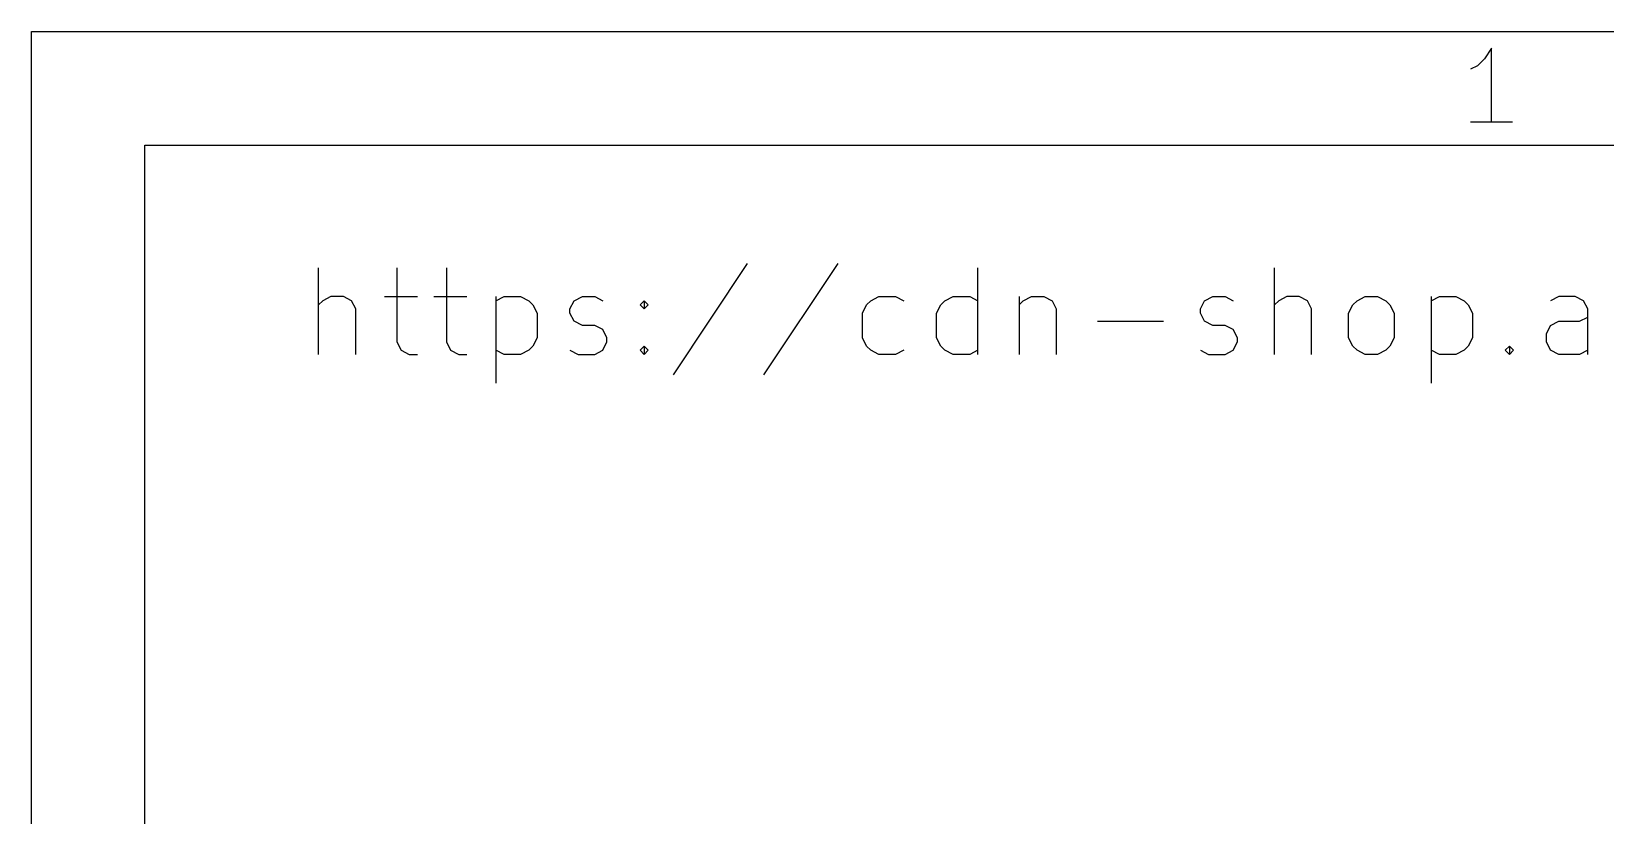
# Model space of a CAD drawing. Extents: x 0.4 to 11.3, y -7.9 to -0.4.
# Drawn here: x 0.394 to 1.485, y -0.937 to -0.394 of the extents above; entities that cross this region are included whole.
import ezdxf

# ---------------------------------------------------------------- set-up
doc = ezdxf.new("R2010")
doc.units = 0
doc.header["$MEASUREMENT"] = 0
doc.layers.add('MAGENTA2', color=6, linetype='CONTINUOUS')
doc.layers.add('RED2', color=1, linetype='CONTINUOUS')

msp = doc.modelspace()

# ---------------------------------------------------------------- linework, layer by layer
at = {"layer": 'MAGENTA2', "linetype": 'CONTINUOUS'}
for p, q in [((0.89, -0.5545), (0.8386, -0.6316)), ((0.89, -0.5545), (0.8386, -0.6316)), ((0.9528, -0.5545), (0.9014, -0.6316)), ((0.9528, -0.5545), (0.9014, -0.6316)), ((0.5928, -0.6174), (0.5928, -0.5574)), ((0.5928, -0.6174), (0.5928, -0.5574)), ((0.6471, -0.5574), (0.6471, -0.6088)), ((0.6471, -0.5574), (0.6471, -0.6088)), ((0.6814, -0.5574), (0.6814, -0.6088)), ((0.6814, -0.5574), (0.6814, -0.6088)), ((1.05, -0.6174), (1.05, -0.5574)), ((1.05, -0.6174), (1.05, -0.5574)), ((1.2557, -0.6174), (1.2557, -0.5574)), ((1.2557, -0.6174), (1.2557, -0.5574)), ((0.6014, -0.5774), (0.5957, -0.5802)), ((0.6014, -0.5774), (0.5957, -0.5802)), ((0.61, -0.5774), (0.6014, -0.5774)), ((0.61, -0.5774), (0.6014, -0.5774)), ((0.6157, -0.5802), (0.61, -0.5774)), ((0.6157, -0.5802), (0.61, -0.5774)), ((0.6386, -0.5774), (0.6614, -0.5774)), ((0.6386, -0.5774), (0.6614, -0.5774)), ((0.6728, -0.5774), (0.6957, -0.5774)), ((0.6728, -0.5774), (0.6957, -0.5774)), ((0.7157, -0.5774), (0.7157, -0.6374)), ((0.7157, -0.5802), (0.7214, -0.5774)), ((0.7157, -0.5774), (0.7157, -0.6374)), ((0.7157, -0.5802), (0.7214, -0.5774)), ((0.7214, -0.5774), (0.7328, -0.5774)), ((0.7214, -0.5774), (0.7328, -0.5774)), ((0.7328, -0.5774), (0.7386, -0.5802)), ((0.7328, -0.5774), (0.7386, -0.5802)), ((0.77, -0.5802), (0.7757, -0.5774)), ((0.77, -0.5802), (0.7757, -0.5774)), ((0.7757, -0.5774), (0.7843, -0.5774)), ((0.7757, -0.5774), (0.7843, -0.5774)), ((0.7843, -0.5774), (0.79, -0.5802)), ((0.7843, -0.5774), (0.79, -0.5802)), ((0.9757, -0.5802), (0.9814, -0.5774)), ((0.9757, -0.5802), (0.9814, -0.5774)), ((0.9814, -0.5774), (0.9928, -0.5774)), ((0.9814, -0.5774), (0.9928, -0.5774)), ((0.9928, -0.5774), (0.9986, -0.5802)), ((0.9928, -0.5774), (0.9986, -0.5802)), ((1.0271, -0.5802), (1.0328, -0.5774)), ((1.0271, -0.5802), (1.0328, -0.5774)), ((1.0328, -0.5774), (1.0443, -0.5774)), ((1.0328, -0.5774), (1.0443, -0.5774)), ((1.0443, -0.5774), (1.05, -0.5802)), ((1.0443, -0.5774), (1.05, -0.5802)), ((1.0786, -0.5774), (1.0786, -0.6174)), ((1.0786, -0.5774), (1.0786, -0.6174)), ((1.0814, -0.5802), (1.0871, -0.5774)), ((1.0814, -0.5802), (1.0871, -0.5774)), ((1.0871, -0.5774), (1.0957, -0.5774)), ((1.0871, -0.5774), (1.0957, -0.5774)), ((1.0957, -0.5774), (1.1014, -0.5802)), ((1.0957, -0.5774), (1.1014, -0.5802)), ((1.2071, -0.5802), (1.2129, -0.5774)), ((1.2071, -0.5802), (1.2129, -0.5774)), ((1.2129, -0.5774), (1.2214, -0.5774)), ((1.2129, -0.5774), (1.2214, -0.5774)), ((1.2214, -0.5774), (1.2271, -0.5802)), ((1.2214, -0.5774), (1.2271, -0.5802)), ((1.2643, -0.5774), (1.2586, -0.5802)), ((1.2643, -0.5774), (1.2586, -0.5802)), ((1.2729, -0.5774), (1.2643, -0.5774)), ((1.2729, -0.5774), (1.2643, -0.5774)), ((1.2786, -0.5802), (1.2729, -0.5774)), ((1.2786, -0.5802), (1.2729, -0.5774)), ((1.3129, -0.5802), (1.3186, -0.5774)), ((1.3129, -0.5802), (1.3186, -0.5774)), ((1.3186, -0.5774), (1.3271, -0.5774)), ((1.3186, -0.5774), (1.3271, -0.5774)), ((1.3271, -0.5774), (1.3329, -0.5802)), ((1.3271, -0.5774), (1.3329, -0.5802)), ((1.3643, -0.5774), (1.3643, -0.6374)), ((1.3643, -0.5802), (1.37, -0.5774)), ((1.3643, -0.5774), (1.3643, -0.6374)), ((1.3643, -0.5802), (1.37, -0.5774)), ((1.37, -0.5774), (1.3814, -0.5774)), ((1.37, -0.5774), (1.3814, -0.5774)), ((1.3814, -0.5774), (1.3871, -0.5802)), ((1.3814, -0.5774), (1.3871, -0.5802)), ((1.4529, -0.5774), (1.4471, -0.5802)), ((1.4529, -0.5774), (1.4471, -0.5802)), ((1.4643, -0.5774), (1.4529, -0.5774)), ((1.4643, -0.5774), (1.4529, -0.5774)), ((1.47, -0.5802), (1.4643, -0.5774)), ((1.47, -0.5802), (1.4643, -0.5774)), ((0.5957, -0.5802), (0.5928, -0.5831)), ((0.5957, -0.5802), (0.5928, -0.5831)), ((0.6186, -0.5859), (0.6157, -0.5802)), ((0.6186, -0.5859), (0.6157, -0.5802)), ((0.6186, -0.6174), (0.6186, -0.5859)), ((0.6186, -0.6174), (0.6186, -0.5859)), ((0.7386, -0.5802), (0.7414, -0.5831)), ((0.7386, -0.5802), (0.7414, -0.5831)), ((0.7414, -0.5831), (0.7443, -0.5888)), ((0.7414, -0.5831), (0.7443, -0.5888)), ((0.7443, -0.5888), (0.7443, -0.6059)), ((0.7443, -0.5888), (0.7443, -0.6059)), ((0.7671, -0.5859), (0.77, -0.5802)), ((0.7671, -0.5859), (0.77, -0.5802)), ((0.7671, -0.5888), (0.7671, -0.5859)), ((0.7671, -0.5888), (0.7671, -0.5859)), ((0.77, -0.5945), (0.7671, -0.5888)), ((0.77, -0.5945), (0.7671, -0.5888)), ((0.8157, -0.5831), (0.8186, -0.5802)), ((0.8157, -0.5831), (0.8186, -0.5802)), ((0.8186, -0.5859), (0.8157, -0.5831)), ((0.8186, -0.5859), (0.8157, -0.5831)), ((0.8186, -0.5802), (0.8214, -0.5831)), ((0.8186, -0.5802), (0.8186, -0.5859)), ((0.8186, -0.5802), (0.8214, -0.5831)), ((0.8186, -0.5802), (0.8186, -0.5859)), ((0.8214, -0.5831), (0.8186, -0.5859)), ((0.8214, -0.5831), (0.8186, -0.5859)), ((0.97, -0.5888), (0.9728, -0.5831)), ((0.97, -0.5888), (0.9728, -0.5831)), ((0.97, -0.6059), (0.97, -0.5888)), ((0.97, -0.6059), (0.97, -0.5888)), ((0.9728, -0.5831), (0.9757, -0.5802)), ((0.9728, -0.5831), (0.9757, -0.5802)), ((1.0214, -0.5888), (1.0243, -0.5831)), ((1.0214, -0.5888), (1.0243, -0.5831)), ((1.0214, -0.6059), (1.0214, -0.5888)), ((1.0214, -0.6059), (1.0214, -0.5888)), ((1.0243, -0.5831), (1.0271, -0.5802)), ((1.0243, -0.5831), (1.0271, -0.5802)), ((1.0786, -0.5831), (1.0814, -0.5802)), ((1.0786, -0.5831), (1.0814, -0.5802)), ((1.1014, -0.5802), (1.1043, -0.5859)), ((1.1014, -0.5802), (1.1043, -0.5859)), ((1.1043, -0.5859), (1.1043, -0.6174)), ((1.1043, -0.5859), (1.1043, -0.6174)), ((1.2043, -0.5859), (1.2071, -0.5802)), ((1.2043, -0.5859), (1.2071, -0.5802)), ((1.2043, -0.5888), (1.2043, -0.5859)), ((1.2043, -0.5888), (1.2043, -0.5859)), ((1.2071, -0.5945), (1.2043, -0.5888)), ((1.2071, -0.5945), (1.2043, -0.5888)), ((1.2586, -0.5802), (1.2557, -0.5831)), ((1.2586, -0.5802), (1.2557, -0.5831)), ((1.2814, -0.5859), (1.2786, -0.5802)), ((1.2814, -0.5859), (1.2786, -0.5802)), ((1.2814, -0.6174), (1.2814, -0.5859)), ((1.2814, -0.6174), (1.2814, -0.5859)), ((1.3071, -0.5888), (1.31, -0.5831)), ((1.3071, -0.5888), (1.31, -0.5831)), ((1.3071, -0.6059), (1.3071, -0.5888)), ((1.3071, -0.6059), (1.3071, -0.5888)), ((1.31, -0.5831), (1.3129, -0.5802)), ((1.31, -0.5831), (1.3129, -0.5802)), ((1.3329, -0.5802), (1.3357, -0.5831)), ((1.3329, -0.5802), (1.3357, -0.5831)), ((1.3357, -0.5831), (1.3386, -0.5888)), ((1.3357, -0.5831), (1.3386, -0.5888)), ((1.3386, -0.5888), (1.3386, -0.6059)), ((1.3386, -0.5888), (1.3386, -0.6059)), ((1.3871, -0.5802), (1.39, -0.5831)), ((1.3871, -0.5802), (1.39, -0.5831)), ((1.39, -0.5831), (1.3929, -0.5888)), ((1.39, -0.5831), (1.3929, -0.5888)), ((1.3929, -0.5888), (1.3929, -0.6059)), ((1.3929, -0.5888), (1.3929, -0.6059)), ((1.4729, -0.5859), (1.47, -0.5802)), ((1.4729, -0.5859), (1.47, -0.5802)), ((1.4729, -0.6174), (1.4729, -0.5859)), ((1.4729, -0.6174), (1.4729, -0.5859)), ((0.7757, -0.5974), (0.77, -0.5945)), ((0.7757, -0.5974), (0.77, -0.5945)), ((0.7843, -0.5974), (0.7757, -0.5974)), ((0.7843, -0.5974), (0.7757, -0.5974)), ((0.79, -0.6002), (0.7843, -0.5974)), ((0.79, -0.6002), (0.7843, -0.5974)), ((0.7928, -0.6059), (0.79, -0.6002)), ((0.7928, -0.6059), (0.79, -0.6002)), ((1.1329, -0.5945), (1.1786, -0.5945)), ((1.1329, -0.5945), (1.1786, -0.5945)), ((1.2129, -0.5974), (1.2071, -0.5945)), ((1.2129, -0.5974), (1.2071, -0.5945)), ((1.2214, -0.5974), (1.2129, -0.5974)), ((1.2214, -0.5974), (1.2129, -0.5974)), ((1.2271, -0.6002), (1.2214, -0.5974)), ((1.2271, -0.6002), (1.2214, -0.5974)), ((1.23, -0.6059), (1.2271, -0.6002)), ((1.23, -0.6059), (1.2271, -0.6002)), ((1.4443, -0.6031), (1.4471, -0.5974)), ((1.4443, -0.6031), (1.4471, -0.5974)), ((1.4471, -0.5974), (1.4529, -0.5945)), ((1.4471, -0.5974), (1.4529, -0.5945)), ((1.4529, -0.5945), (1.4671, -0.5945)), ((1.4529, -0.5945), (1.4671, -0.5945)), ((1.4671, -0.5945), (1.4729, -0.5916)), ((1.4671, -0.5945), (1.4729, -0.5916)), ((0.6471, -0.6088), (0.65, -0.6145)), ((0.6471, -0.6088), (0.65, -0.6145)), ((0.6814, -0.6088), (0.6843, -0.6145)), ((0.6814, -0.6088), (0.6843, -0.6145)), ((0.7443, -0.6059), (0.7414, -0.6116)), ((0.7443, -0.6059), (0.7414, -0.6116)), ((0.79, -0.6145), (0.7928, -0.6088)), ((0.79, -0.6145), (0.7928, -0.6088)), ((0.7928, -0.6088), (0.7928, -0.6059)), ((0.7928, -0.6088), (0.7928, -0.6059)), ((0.9728, -0.6116), (0.97, -0.6059)), ((0.9728, -0.6116), (0.97, -0.6059)), ((1.0243, -0.6116), (1.0214, -0.6059)), ((1.0243, -0.6116), (1.0214, -0.6059)), ((1.2271, -0.6145), (1.23, -0.6088)), ((1.2271, -0.6145), (1.23, -0.6088)), ((1.23, -0.6088), (1.23, -0.6059)), ((1.23, -0.6088), (1.23, -0.6059)), ((1.31, -0.6116), (1.3071, -0.6059)), ((1.31, -0.6116), (1.3071, -0.6059)), ((1.3386, -0.6059), (1.3357, -0.6116)), ((1.3386, -0.6059), (1.3357, -0.6116)), ((1.3929, -0.6059), (1.39, -0.6116)), ((1.3929, -0.6059), (1.39, -0.6116)), ((1.4443, -0.6088), (1.4443, -0.6031)), ((1.4443, -0.6088), (1.4443, -0.6031)), ((1.4471, -0.6145), (1.4443, -0.6088)), ((1.4471, -0.6145), (1.4443, -0.6088)), ((0.65, -0.6145), (0.6557, -0.6174)), ((0.65, -0.6145), (0.6557, -0.6174)), ((0.6557, -0.6174), (0.6614, -0.6174)), ((0.6557, -0.6174), (0.6614, -0.6174)), ((0.6843, -0.6145), (0.69, -0.6174)), ((0.6843, -0.6145), (0.69, -0.6174)), ((0.69, -0.6174), (0.6957, -0.6174)), ((0.69, -0.6174), (0.6957, -0.6174)), ((0.7214, -0.6174), (0.7157, -0.6145)), ((0.7214, -0.6174), (0.7157, -0.6145)), ((0.7328, -0.6174), (0.7214, -0.6174)), ((0.7328, -0.6174), (0.7214, -0.6174)), ((0.7386, -0.6145), (0.7328, -0.6174)), ((0.7386, -0.6145), (0.7328, -0.6174)), ((0.7414, -0.6116), (0.7386, -0.6145)), ((0.7414, -0.6116), (0.7386, -0.6145)), ((0.7671, -0.6145), (0.7728, -0.6174)), ((0.7671, -0.6145), (0.7728, -0.6174)), ((0.7728, -0.6174), (0.7843, -0.6174)), ((0.7728, -0.6174), (0.7843, -0.6174)), ((0.7843, -0.6174), (0.79, -0.6145)), ((0.7843, -0.6174), (0.79, -0.6145)), ((0.8157, -0.6145), (0.8186, -0.6116)), ((0.8157, -0.6145), (0.8186, -0.6116)), ((0.8186, -0.6174), (0.8157, -0.6145)), ((0.8186, -0.6174), (0.8157, -0.6145)), ((0.8186, -0.6116), (0.8214, -0.6145)), ((0.8186, -0.6116), (0.8186, -0.6174)), ((0.8186, -0.6116), (0.8214, -0.6145)), ((0.8186, -0.6116), (0.8186, -0.6174)), ((0.8214, -0.6145), (0.8186, -0.6174)), ((0.8214, -0.6145), (0.8186, -0.6174)), ((0.9757, -0.6145), (0.9728, -0.6116)), ((0.9757, -0.6145), (0.9728, -0.6116)), ((0.9814, -0.6174), (0.9757, -0.6145)), ((0.9814, -0.6174), (0.9757, -0.6145)), ((0.9928, -0.6174), (0.9814, -0.6174)), ((0.9928, -0.6174), (0.9814, -0.6174)), ((0.9986, -0.6145), (0.9928, -0.6174)), ((0.9986, -0.6145), (0.9928, -0.6174)), ((1.0271, -0.6145), (1.0243, -0.6116)), ((1.0271, -0.6145), (1.0243, -0.6116)), ((1.0328, -0.6174), (1.0271, -0.6145)), ((1.0328, -0.6174), (1.0271, -0.6145)), ((1.0443, -0.6174), (1.0328, -0.6174)), ((1.0443, -0.6174), (1.0328, -0.6174)), ((1.05, -0.6145), (1.0443, -0.6174)), ((1.05, -0.6145), (1.0443, -0.6174)), ((1.2043, -0.6145), (1.21, -0.6174)), ((1.2043, -0.6145), (1.21, -0.6174)), ((1.21, -0.6174), (1.2214, -0.6174)), ((1.21, -0.6174), (1.2214, -0.6174)), ((1.2214, -0.6174), (1.2271, -0.6145)), ((1.2214, -0.6174), (1.2271, -0.6145)), ((1.3129, -0.6145), (1.31, -0.6116)), ((1.3129, -0.6145), (1.31, -0.6116)), ((1.3186, -0.6174), (1.3129, -0.6145)), ((1.3186, -0.6174), (1.3129, -0.6145)), ((1.3271, -0.6174), (1.3186, -0.6174)), ((1.3271, -0.6174), (1.3186, -0.6174)), ((1.3329, -0.6145), (1.3271, -0.6174)), ((1.3329, -0.6145), (1.3271, -0.6174)), ((1.3357, -0.6116), (1.3329, -0.6145)), ((1.3357, -0.6116), (1.3329, -0.6145)), ((1.37, -0.6174), (1.3643, -0.6145)), ((1.37, -0.6174), (1.3643, -0.6145)), ((1.3814, -0.6174), (1.37, -0.6174)), ((1.3814, -0.6174), (1.37, -0.6174)), ((1.3871, -0.6145), (1.3814, -0.6174)), ((1.3871, -0.6145), (1.3814, -0.6174)), ((1.39, -0.6116), (1.3871, -0.6145)), ((1.39, -0.6116), (1.3871, -0.6145)), ((1.4157, -0.6145), (1.4186, -0.6116)), ((1.4157, -0.6145), (1.4186, -0.6116)), ((1.4186, -0.6174), (1.4157, -0.6145)), ((1.4186, -0.6174), (1.4157, -0.6145)), ((1.4186, -0.6116), (1.4214, -0.6145)), ((1.4186, -0.6116), (1.4186, -0.6174)), ((1.4186, -0.6116), (1.4214, -0.6145)), ((1.4186, -0.6116), (1.4186, -0.6174)), ((1.4214, -0.6145), (1.4186, -0.6174)), ((1.4214, -0.6145), (1.4186, -0.6174)), ((1.4529, -0.6174), (1.4471, -0.6145)), ((1.4529, -0.6174), (1.4471, -0.6145)), ((1.4671, -0.6174), (1.4529, -0.6174)), ((1.4671, -0.6174), (1.4529, -0.6174)), ((1.4729, -0.6145), (1.4671, -0.6174)), ((1.4729, -0.6145), (1.4671, -0.6174))]:
    msp.add_line(p, q, dxfattribs=at)
at = {"layer": 'RED2', "linetype": 'CONTINUOUS'}
for p, q in [((0.3937, -0.3937), (11.2993, -0.3937)), ((0.3937, -7.8743), (0.3937, -0.3937)), ((1.4013, -0.4126), (1.3965, -0.4174)), ((1.4062, -0.4053), (1.4013, -0.4126)), ((1.4062, -0.4564), (1.4062, -0.4053)), ((1.3965, -0.4174), (1.3916, -0.4199)), ((1.4208, -0.4564), (1.3916, -0.4564)), ((0.4724, -0.4724), (11.2206, -0.4724)), ((0.4724, -7.7956), (0.4724, -0.4724))]:
    msp.add_line(p, q, dxfattribs=at)

doc.saveas('drawing.dxf')
